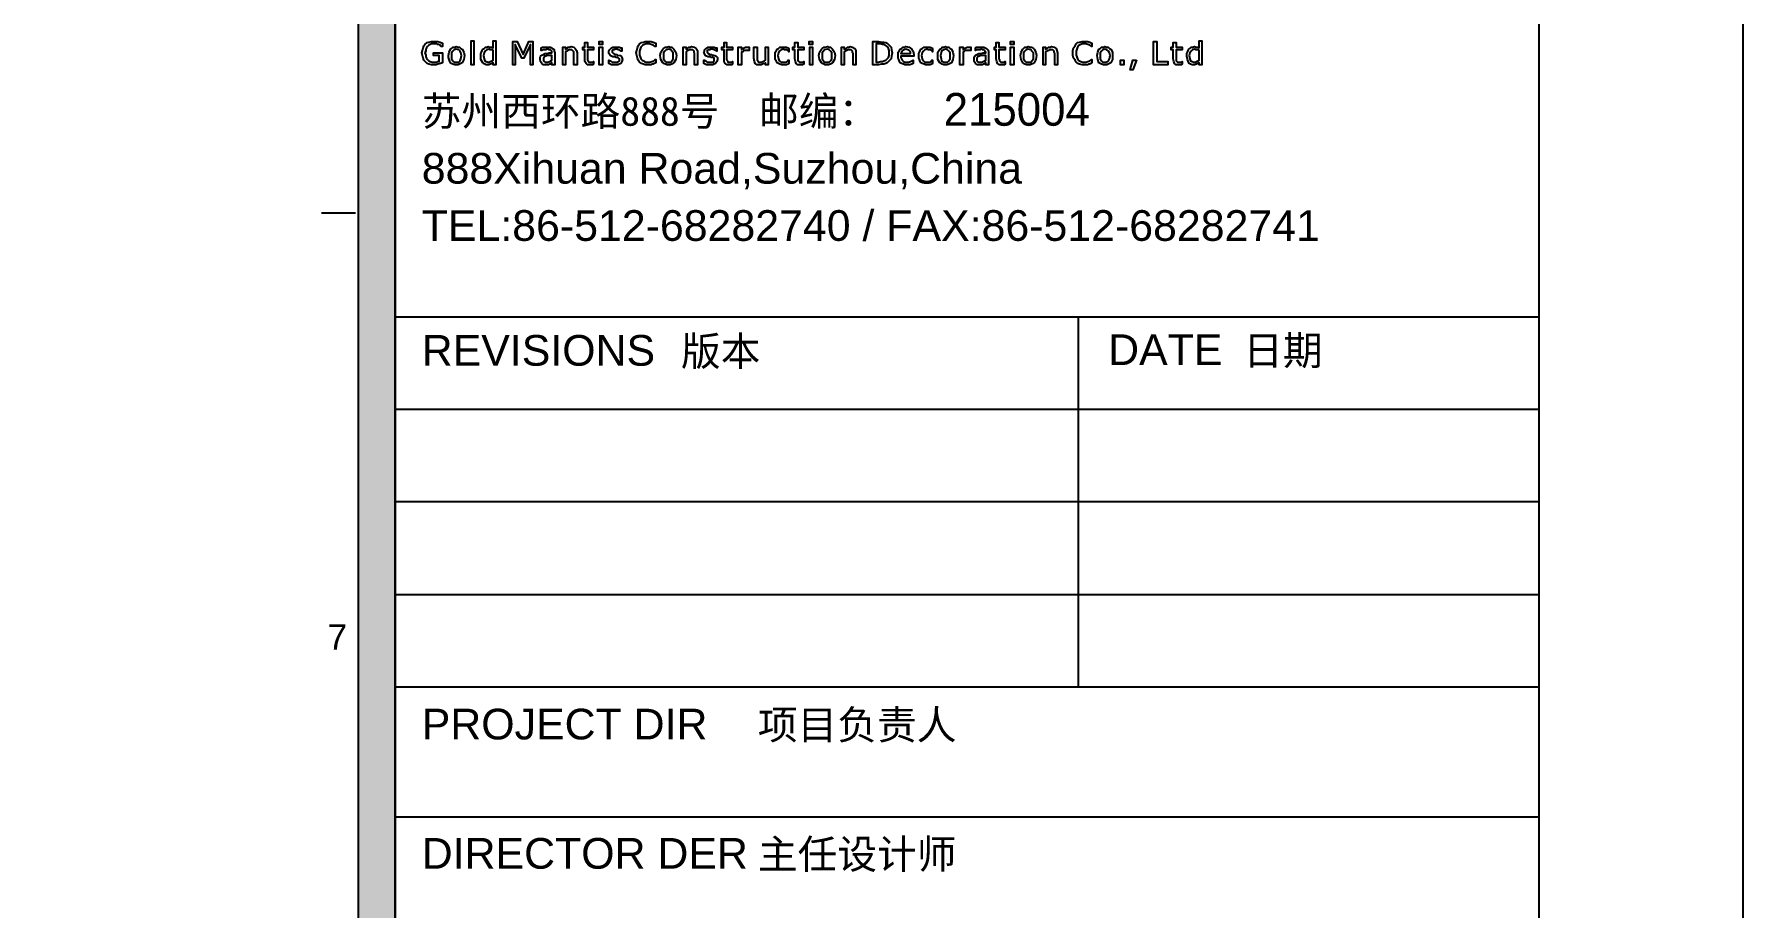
# Model space of a CAD drawing. Extents: x 989821 to 1049221, y -66907 to -24907.
# Drawn here: x 1039217 to 1049221, y -56605 to -51490 of the extents above; entities that cross this region are included whole.
import ezdxf

# ---------------------------------------------------------------- set-up
doc = ezdxf.new("R2010")
doc.units = 0
doc.header["$LTSCALE"] = 1000
doc.header["$MEASUREMENT"] = 0
doc.layers.get('0').update_dxf_attribs({"linetype": 'CONTINUOUS'})
doc.styles.add('WMF-Arial0', font='arial.ttf')
doc.styles.add('WMF-AvantGarde Bk BT0', font='')
doc.styles.add('WMF-宋体0', font='')
doc.styles.add('WMF-黑体0', font='simhei.ttf')
doc.styles.get('WMF-AvantGarde Bk BT0').set_extended_font_data('AvantGarde Bk BT')
doc.styles.get('WMF-宋体0').set_extended_font_data('SimSun', bold=True)

msp = doc.modelspace()

# ---------------------------------------------------------------- hatches: boundary and pattern name
at = {"ltscale": 70}
msp.add_hatch(color=4, dxfattribs=at).paths.add_polyline_path([(1041330, -66907), (1041330, -26382), (1041113, -26382), (1041113, -66907)])

# ---------------------------------------------------------------- linework, layer by layer
at = {"color": 4}
msp.add_lwpolyline([(989821, -24907), (1049221, -24907), (1049221, -66907), (989821, -66907)], close=True, dxfattribs=at)
for points in [[(1041330, -66907), (1041330, -26382), (1041113, -26382), (1041113, -66907), (1041330, -66907)], [(1041330, -65463), (1048028, -65463), (1048028, -26382), (1041330, -26382), (1041330, -65463), (1041330, -65463)], [(1041608, -51657), (1041596, -51661), (1041581, -51665), (1041570, -51669), (1041558, -51669), (1041543, -51669), (1041528, -51665), (1041517, -51661), (1041509, -51654), (1041498, -51642), (1041494, -51631), (1041490, -51615), (1041486, -51600), (1041490, -51585), (1041494, -51570), (1041498, -51558), (1041505, -51551), (1041517, -51539), (1041528, -51536), (1041543, -51532), (1041558, -51532), (1041570, -51532), (1041581, -51532), (1041593, -51536), (1041608, -51543), (1041608, -51562), (1041604, -51562), (1041600, -51562), (1041596, -51558), (1041593, -51555), (1041585, -51551), (1041581, -51551), (1041574, -51547), (1041566, -51547), (1041555, -51547), (1041543, -51547), (1041536, -51551), (1041528, -51555), (1041520, -51562), (1041513, -51570), (1041509, -51577), (1041509, -51589), (1041505, -51600), (1041509, -51612), (1041509, -51623), (1041513, -51631), (1041520, -51638), (1041528, -51646), (1041536, -51650), (1041547, -51654), (1041558, -51654), (1041566, -51654), (1041574, -51654), (1041581, -51650), (1041589, -51650), (1041589, -51615), (1041555, -51615), (1041555, -51600), (1041608, -51600), (1041608, -51657), (1041608, -51657)], [(1041737, -51615), (1041733, -51638), (1041722, -51657), (1041714, -51661), (1041707, -51665), (1041699, -51669), (1041688, -51669), (1041680, -51669), (1041669, -51665), (1041661, -51661), (1041654, -51657), (1041650, -51650), (1041646, -51638), (1041642, -51627), (1041642, -51615), (1041646, -51596), (1041654, -51577), (1041661, -51574), (1041669, -51566), (1041680, -51566), (1041688, -51562), (1041699, -51566), (1041707, -51566), (1041714, -51574), (1041722, -51577), (1041733, -51596), (1041737, -51615), (1041737, -51615)], [(1041718, -51615), (1041714, -51600), (1041711, -51589), (1041703, -51581), (1041688, -51577), (1041676, -51581), (1041669, -51589), (1041661, -51600), (1041661, -51615), (1041661, -51635), (1041669, -51646), (1041676, -51654), (1041688, -51654), (1041703, -51654), (1041711, -51646), (1041714, -51635), (1041718, -51615), (1041718, -51615)], [(1041791, -51669), (1041775, -51669), (1041775, -51528), (1041791, -51528), (1041791, -51669), (1041791, -51669)], [(1041920, -51669), (1041905, -51669), (1041905, -51657), (1041897, -51661), (1041889, -51665), (1041878, -51669), (1041870, -51669), (1041863, -51669), (1041855, -51665), (1041848, -51661), (1041844, -51657), (1041832, -51638), (1041832, -51619), (1041832, -51604), (1041836, -51596), (1041840, -51585), (1041844, -51577), (1041851, -51574), (1041859, -51566), (1041867, -51566), (1041874, -51562), (1041882, -51566), (1041889, -51566), (1041897, -51566), (1041905, -51570), (1041905, -51528), (1041920, -51528), (1041920, -51669), (1041920, -51669)], [(1041905, -51642), (1041905, -51585), (1041897, -51581), (1041889, -51581), (1041886, -51581), (1041878, -51577), (1041867, -51581), (1041855, -51589), (1041851, -51600), (1041848, -51615), (1041851, -51635), (1041855, -51646), (1041863, -51650), (1041874, -51654), (1041882, -51654), (1041889, -51650), (1041897, -51646), (1041905, -51642), (1041905, -51642)], [(1042137, -51669), (1042122, -51669), (1042122, -51551), (1042084, -51631), (1042072, -51631), (1042034, -51551), (1042034, -51669), (1042019, -51669), (1042019, -51532), (1042045, -51532), (1042080, -51608), (1042114, -51532), (1042137, -51532), (1042137, -51669), (1042137, -51669)], [(1042266, -51669), (1042247, -51669), (1042247, -51657), (1042243, -51657), (1042243, -51661), (1042240, -51665), (1042236, -51665), (1042228, -51669), (1042224, -51669), (1042217, -51669), (1042213, -51669), (1042198, -51669), (1042190, -51661), (1042182, -51650), (1042179, -51638), (1042179, -51627), (1042182, -51619), (1042190, -51612), (1042198, -51608), (1042209, -51604), (1042221, -51604), (1042232, -51600), (1042247, -51600), (1042247, -51596), (1042247, -51593), (1042247, -51589), (1042243, -51585), (1042240, -51581), (1042236, -51581), (1042232, -51581), (1042224, -51577), (1042221, -51577), (1042213, -51581), (1042205, -51581), (1042198, -51581), (1042190, -51585), (1042186, -51585), (1042186, -51570), (1042194, -51566), (1042202, -51566), (1042213, -51566), (1042221, -51566), (1042232, -51566), (1042240, -51566), (1042247, -51570), (1042251, -51574), (1042259, -51577), (1042262, -51581), (1042262, -51589), (1042266, -51600), (1042266, -51669), (1042266, -51669)], [(1042247, -51642), (1042247, -51615), (1042240, -51615), (1042228, -51615), (1042221, -51615), (1042213, -51619), (1042205, -51619), (1042202, -51623), (1042198, -51631), (1042198, -51638), (1042198, -51646), (1042202, -51650), (1042209, -51654), (1042217, -51654), (1042224, -51654), (1042236, -51650), (1042240, -51646), (1042247, -51642), (1042247, -51642)], [(1042396, -51669), (1042377, -51669), (1042377, -51612), (1042377, -51604), (1042377, -51596), (1042377, -51593), (1042373, -51589), (1042369, -51585), (1042365, -51581), (1042361, -51581), (1042358, -51581), (1042350, -51581), (1042342, -51585), (1042335, -51589), (1042327, -51593), (1042327, -51669), (1042312, -51669), (1042312, -51566), (1042327, -51566), (1042327, -51577), (1042335, -51574), (1042342, -51566), (1042350, -51566), (1042361, -51562), (1042377, -51566), (1042384, -51574), (1042392, -51585), (1042396, -51600), (1042396, -51669), (1042396, -51669)], [(1042491, -51665), (1042487, -51669), (1042483, -51669), (1042476, -51669), (1042472, -51669), (1042456, -51669), (1042449, -51661), (1042441, -51650), (1042441, -51635), (1042441, -51581), (1042430, -51581), (1042430, -51566), (1042441, -51566), (1042441, -51539), (1042456, -51539), (1042456, -51566), (1042491, -51566), (1042491, -51581), (1042456, -51581), (1042456, -51627), (1042456, -51635), (1042456, -51638), (1042456, -51642), (1042460, -51646), (1042460, -51650), (1042464, -51654), (1042468, -51654), (1042476, -51654), (1042479, -51654), (1042483, -51654), (1042487, -51654), (1042491, -51650), (1042491, -51650), (1042491, -51665), (1042491, -51665)], [(1042544, -51551), (1042525, -51551), (1042525, -51532), (1042544, -51532), (1042544, -51551), (1042544, -51551)], [(1042544, -51669), (1042525, -51669), (1042525, -51566), (1042544, -51566), (1042544, -51669), (1042544, -51669)], [(1042662, -51638), (1042658, -51650), (1042651, -51661), (1042635, -51669), (1042616, -51669), (1042609, -51669), (1042597, -51669), (1042590, -51665), (1042582, -51661), (1042582, -51642), (1042582, -51642), (1042590, -51646), (1042601, -51654), (1042609, -51654), (1042620, -51654), (1042628, -51654), (1042635, -51654), (1042643, -51646), (1042643, -51642), (1042643, -51635), (1042639, -51631), (1042635, -51627), (1042628, -51627), (1042624, -51627), (1042616, -51623), (1042613, -51623), (1042605, -51623), (1042597, -51619), (1042590, -51612), (1042582, -51604), (1042582, -51596), (1042582, -51589), (1042586, -51581), (1042590, -51577), (1042593, -51574), (1042597, -51570), (1042605, -51566), (1042613, -51566), (1042624, -51566), (1042632, -51566), (1042643, -51566), (1042651, -51570), (1042658, -51570), (1042658, -51589), (1042654, -51589), (1042647, -51585), (1042639, -51581), (1042632, -51577), (1042620, -51577), (1042613, -51581), (1042605, -51581), (1042601, -51585), (1042601, -51593), (1042601, -51596), (1042605, -51600), (1042609, -51604), (1042616, -51608), (1042620, -51608), (1042628, -51608), (1042632, -51612), (1042635, -51612), (1042647, -51615), (1042654, -51619), (1042658, -51627), (1042662, -51638), (1042662, -51638)], [(1042856, -51657), (1042848, -51661), (1042845, -51661), (1042841, -51665), (1042833, -51665), (1042829, -51669), (1042822, -51669), (1042818, -51669), (1042810, -51669), (1042795, -51669), (1042784, -51665), (1042772, -51661), (1042761, -51654), (1042753, -51642), (1042750, -51631), (1042746, -51615), (1042742, -51600), (1042746, -51585), (1042750, -51570), (1042753, -51558), (1042761, -51547), (1042772, -51539), (1042784, -51536), (1042795, -51532), (1042810, -51532), (1042818, -51532), (1042829, -51532), (1042841, -51536), (1042856, -51543), (1042856, -51562), (1042852, -51562), (1042841, -51555), (1042829, -51551), (1042818, -51547), (1042807, -51547), (1042799, -51547), (1042791, -51551), (1042780, -51555), (1042776, -51558), (1042769, -51566), (1042765, -51577), (1042761, -51589), (1042761, -51600), (1042761, -51612), (1042765, -51623), (1042769, -51635), (1042776, -51642), (1042784, -51646), (1042791, -51650), (1042799, -51654), (1042807, -51654), (1042822, -51654), (1042833, -51650), (1042845, -51646), (1042852, -51638), (1042856, -51638), (1042856, -51657), (1042856, -51657)], [(1042978, -51615), (1042974, -51638), (1042963, -51657), (1042959, -51661), (1042951, -51665), (1042940, -51669), (1042932, -51669), (1042921, -51669), (1042913, -51665), (1042902, -51661), (1042898, -51657), (1042886, -51638), (1042883, -51615), (1042886, -51596), (1042898, -51577), (1042902, -51574), (1042913, -51566), (1042921, -51566), (1042932, -51562), (1042940, -51566), (1042951, -51566), (1042959, -51574), (1042963, -51577), (1042974, -51596), (1042978, -51615), (1042978, -51615)], [(1042959, -51615), (1042959, -51600), (1042951, -51589), (1042944, -51581), (1042932, -51577), (1042917, -51581), (1042909, -51589), (1042902, -51600), (1042902, -51615), (1042902, -51635), (1042909, -51646), (1042917, -51654), (1042932, -51654), (1042944, -51654), (1042951, -51646), (1042959, -51635), (1042959, -51615), (1042959, -51615)], [(1043100, -51669), (1043084, -51669), (1043084, -51612), (1043084, -51604), (1043081, -51596), (1043081, -51593), (1043081, -51589), (1043077, -51585), (1043073, -51581), (1043069, -51581), (1043062, -51581), (1043054, -51581), (1043046, -51585), (1043039, -51589), (1043035, -51593), (1043035, -51669), (1043016, -51669), (1043016, -51566), (1043035, -51566), (1043035, -51577), (1043043, -51574), (1043050, -51566), (1043058, -51566), (1043065, -51562), (1043081, -51566), (1043092, -51574), (1043100, -51585), (1043100, -51600), (1043100, -51669), (1043100, -51669)], [(1043218, -51638), (1043214, -51650), (1043206, -51661), (1043191, -51669), (1043176, -51669), (1043164, -51669), (1043153, -51669), (1043145, -51665), (1043138, -51661), (1043138, -51642), (1043141, -51642), (1043149, -51646), (1043157, -51654), (1043168, -51654), (1043176, -51654), (1043187, -51654), (1043195, -51654), (1043199, -51646), (1043199, -51642), (1043199, -51635), (1043199, -51631), (1043191, -51627), (1043183, -51627), (1043180, -51627), (1043176, -51623), (1043168, -51623), (1043164, -51623), (1043153, -51619), (1043145, -51612), (1043141, -51604), (1043138, -51596), (1043141, -51589), (1043141, -51581), (1043145, -51577), (1043149, -51574), (1043157, -51570), (1043164, -51566), (1043172, -51566), (1043180, -51566), (1043191, -51566), (1043199, -51566), (1043206, -51570), (1043214, -51570), (1043214, -51589), (1043214, -51589), (1043206, -51585), (1043199, -51581), (1043187, -51577), (1043180, -51577), (1043172, -51581), (1043164, -51581), (1043157, -51585), (1043157, -51593), (1043157, -51596), (1043160, -51600), (1043164, -51604), (1043172, -51608), (1043180, -51608), (1043183, -51608), (1043187, -51612), (1043195, -51612), (1043202, -51615), (1043210, -51619), (1043218, -51627), (1043218, -51638), (1043218, -51638)], [(1043305, -51665), (1043301, -51669), (1043297, -51669), (1043290, -51669), (1043286, -51669), (1043275, -51669), (1043263, -51661), (1043256, -51650), (1043256, -51635), (1043256, -51581), (1043244, -51581), (1043244, -51566), (1043256, -51566), (1043256, -51539), (1043271, -51539), (1043271, -51566), (1043305, -51566), (1043305, -51581), (1043271, -51581), (1043271, -51627), (1043271, -51635), (1043271, -51638), (1043275, -51642), (1043275, -51646), (1043278, -51650), (1043278, -51654), (1043286, -51654), (1043290, -51654), (1043294, -51654), (1043301, -51654), (1043305, -51654), (1043305, -51650), (1043305, -51650), (1043305, -51665), (1043305, -51665)], [(1043404, -51585), (1043404, -51585), (1043400, -51585), (1043396, -51585), (1043393, -51585), (1043385, -51585), (1043377, -51585), (1043370, -51585), (1043366, -51593), (1043358, -51596), (1043358, -51669), (1043339, -51669), (1043339, -51566), (1043358, -51566), (1043358, -51581), (1043366, -51574), (1043374, -51570), (1043381, -51566), (1043393, -51566), (1043396, -51566), (1043396, -51566), (1043400, -51566), (1043404, -51566), (1043404, -51585), (1043404, -51585)], [(1043514, -51669), (1043499, -51669), (1043499, -51657), (1043492, -51661), (1043480, -51665), (1043473, -51669), (1043465, -51669), (1043450, -51669), (1043438, -51661), (1043434, -51650), (1043431, -51631), (1043431, -51566), (1043450, -51566), (1043450, -51623), (1043450, -51631), (1043450, -51638), (1043450, -51642), (1043454, -51646), (1043454, -51650), (1043457, -51654), (1043465, -51654), (1043469, -51654), (1043476, -51654), (1043484, -51650), (1043492, -51646), (1043499, -51642), (1043499, -51566), (1043514, -51566), (1043514, -51669), (1043514, -51669)], [(1043636, -51661), (1043629, -51665), (1043621, -51669), (1043613, -51669), (1043602, -51669), (1043594, -51669), (1043583, -51665), (1043575, -51661), (1043568, -51657), (1043564, -51650), (1043556, -51638), (1043556, -51631), (1043556, -51615), (1043556, -51604), (1043556, -51596), (1043564, -51585), (1043568, -51577), (1043575, -51574), (1043583, -51566), (1043594, -51566), (1043602, -51566), (1043613, -51566), (1043621, -51566), (1043629, -51570), (1043636, -51574), (1043636, -51593), (1043636, -51593), (1043629, -51585), (1043621, -51581), (1043610, -51581), (1043602, -51577), (1043591, -51581), (1043579, -51589), (1043575, -51600), (1043571, -51615), (1043575, -51635), (1043579, -51646), (1043591, -51654), (1043602, -51654), (1043610, -51654), (1043613, -51654), (1043617, -51654), (1043625, -51650), (1043625, -51650), (1043629, -51646), (1043632, -51642), (1043636, -51642), (1043636, -51642), (1043636, -51661), (1043636, -51661)], [(1043724, -51665), (1043716, -51669), (1043712, -51669), (1043708, -51669), (1043701, -51669), (1043689, -51669), (1043678, -51661), (1043674, -51650), (1043670, -51635), (1043670, -51581), (1043659, -51581), (1043659, -51566), (1043670, -51566), (1043670, -51539), (1043689, -51539), (1043689, -51566), (1043724, -51566), (1043724, -51581), (1043689, -51581), (1043689, -51627), (1043689, -51635), (1043689, -51638), (1043689, -51642), (1043689, -51646), (1043693, -51650), (1043697, -51654), (1043701, -51654), (1043708, -51654), (1043712, -51654), (1043716, -51654), (1043720, -51654), (1043724, -51650), (1043724, -51650), (1043724, -51665), (1043724, -51665)], [(1043773, -51551), (1043754, -51551), (1043754, -51532), (1043773, -51532), (1043773, -51551), (1043773, -51551)], [(1043773, -51669), (1043758, -51669), (1043758, -51566), (1043773, -51566), (1043773, -51669), (1043773, -51669)], [(1043906, -51615), (1043903, -51638), (1043891, -51657), (1043887, -51661), (1043880, -51665), (1043868, -51669), (1043861, -51669), (1043849, -51669), (1043842, -51665), (1043830, -51661), (1043826, -51657), (1043815, -51638), (1043811, -51615), (1043815, -51596), (1043826, -51577), (1043830, -51574), (1043842, -51566), (1043849, -51566), (1043861, -51562), (1043868, -51566), (1043880, -51566), (1043887, -51574), (1043891, -51577), (1043903, -51596), (1043906, -51615), (1043906, -51615)], [(1043887, -51615), (1043887, -51600), (1043880, -51589), (1043872, -51581), (1043861, -51577), (1043845, -51581), (1043838, -51589), (1043830, -51600), (1043830, -51615), (1043830, -51635), (1043838, -51646), (1043845, -51654), (1043861, -51654), (1043872, -51654), (1043880, -51646), (1043887, -51635), (1043887, -51615), (1043887, -51615)], [(1044028, -51669), (1044013, -51669), (1044013, -51612), (1044013, -51604), (1044009, -51596), (1044009, -51593), (1044009, -51589), (1044005, -51585), (1044001, -51581), (1043998, -51581), (1043990, -51581), (1043982, -51581), (1043975, -51585), (1043967, -51589), (1043960, -51593), (1043960, -51669), (1043944, -51669), (1043944, -51566), (1043960, -51566), (1043960, -51577), (1043971, -51574), (1043979, -51566), (1043986, -51566), (1043994, -51562), (1044009, -51566), (1044021, -51574), (1044028, -51585), (1044028, -51600), (1044028, -51669), (1044028, -51669)], [(1044241, -51600), (1044237, -51619), (1044234, -51635), (1044222, -51646), (1044211, -51657), (1044203, -51661), (1044192, -51665), (1044177, -51665), (1044161, -51669), (1044127, -51669), (1044127, -51532), (1044161, -51532), (1044180, -51536), (1044192, -51536), (1044203, -51539), (1044211, -51543), (1044222, -51555), (1044234, -51566), (1044237, -51581), (1044241, -51600), (1044241, -51600)], [(1044222, -51600), (1044222, -51585), (1044218, -51574), (1044211, -51562), (1044199, -51555), (1044192, -51551), (1044184, -51551), (1044173, -51547), (1044161, -51547), (1044146, -51547), (1044146, -51654), (1044161, -51654), (1044173, -51650), (1044184, -51650), (1044192, -51646), (1044203, -51642), (1044211, -51635), (1044218, -51627), (1044222, -51615), (1044222, -51600), (1044222, -51600)], [(1044367, -51619), (1044291, -51619), (1044291, -51627), (1044295, -51635), (1044298, -51642), (1044302, -51646), (1044306, -51650), (1044314, -51654), (1044321, -51654), (1044329, -51654), (1044336, -51654), (1044348, -51650), (1044355, -51646), (1044363, -51642), (1044363, -51642), (1044363, -51661), (1044355, -51665), (1044344, -51669), (1044336, -51669), (1044329, -51669), (1044314, -51669), (1044306, -51665), (1044295, -51661), (1044287, -51657), (1044283, -51650), (1044279, -51638), (1044275, -51631), (1044275, -51619), (1044275, -51604), (1044275, -51596), (1044283, -51585), (1044287, -51577), (1044295, -51574), (1044302, -51566), (1044314, -51566), (1044321, -51562), (1044340, -51566), (1044355, -51577), (1044363, -51589), (1044367, -51608), (1044367, -51619), (1044367, -51619)], [(1044348, -51604), (1044348, -51593), (1044340, -51585), (1044333, -51581), (1044321, -51577), (1044310, -51581), (1044302, -51585), (1044295, -51596), (1044291, -51604), (1044348, -51604), (1044348, -51604)], [(1044477, -51661), (1044470, -51665), (1044462, -51669), (1044454, -51669), (1044447, -51669), (1044435, -51669), (1044428, -51665), (1044416, -51661), (1044409, -51657), (1044405, -51650), (1044401, -51638), (1044397, -51631), (1044397, -51615), (1044397, -51604), (1044401, -51596), (1044405, -51585), (1044409, -51577), (1044416, -51574), (1044428, -51566), (1044435, -51566), (1044447, -51566), (1044454, -51566), (1044462, -51566), (1044470, -51570), (1044477, -51574), (1044477, -51593), (1044477, -51593), (1044470, -51585), (1044462, -51581), (1044454, -51581), (1044447, -51577), (1044432, -51581), (1044424, -51589), (1044416, -51600), (1044412, -51615), (1044416, -51635), (1044424, -51646), (1044432, -51654), (1044447, -51654), (1044451, -51654), (1044454, -51654), (1044462, -51654), (1044466, -51650), (1044470, -51650), (1044473, -51646), (1044473, -51642), (1044477, -51642), (1044477, -51642), (1044477, -51661), (1044477, -51661)], [(1044599, -51615), (1044595, -51638), (1044588, -51657), (1044580, -51661), (1044572, -51665), (1044561, -51669), (1044553, -51669), (1044542, -51669), (1044534, -51665), (1044527, -51661), (1044519, -51657), (1044508, -51638), (1044508, -51615), (1044508, -51596), (1044519, -51577), (1044527, -51574), (1044534, -51566), (1044542, -51566), (1044553, -51562), (1044561, -51566), (1044572, -51566), (1044580, -51574), (1044588, -51577), (1044595, -51596), (1044599, -51615), (1044599, -51615)], [(1044580, -51615), (1044580, -51600), (1044572, -51589), (1044565, -51581), (1044553, -51577), (1044542, -51581), (1044530, -51589), (1044527, -51600), (1044523, -51615), (1044527, -51635), (1044530, -51646), (1044542, -51654), (1044553, -51654), (1044565, -51654), (1044572, -51646), (1044580, -51635), (1044580, -51615), (1044580, -51615)], [(1044702, -51585), (1044698, -51585), (1044694, -51585), (1044694, -51585), (1044686, -51585), (1044683, -51585), (1044675, -51585), (1044667, -51585), (1044660, -51593), (1044656, -51596), (1044656, -51669), (1044637, -51669), (1044637, -51566), (1044656, -51566), (1044656, -51581), (1044664, -51574), (1044671, -51570), (1044679, -51566), (1044686, -51566), (1044690, -51566), (1044694, -51566), (1044698, -51566), (1044702, -51566), (1044702, -51585), (1044702, -51585)], [(1044804, -51669), (1044789, -51669), (1044789, -51657), (1044785, -51657), (1044782, -51661), (1044778, -51665), (1044774, -51665), (1044770, -51669), (1044763, -51669), (1044759, -51669), (1044751, -51669), (1044740, -51669), (1044728, -51661), (1044721, -51650), (1044721, -51638), (1044721, -51627), (1044725, -51619), (1044728, -51612), (1044736, -51608), (1044747, -51604), (1044759, -51604), (1044774, -51600), (1044789, -51600), (1044789, -51596), (1044785, -51593), (1044785, -51589), (1044782, -51585), (1044778, -51581), (1044774, -51581), (1044770, -51581), (1044766, -51577), (1044759, -51577), (1044755, -51581), (1044747, -51581), (1044736, -51581), (1044728, -51585), (1044728, -51585), (1044728, -51570), (1044732, -51566), (1044744, -51566), (1044751, -51566), (1044759, -51566), (1044770, -51566), (1044778, -51566), (1044785, -51570), (1044793, -51574), (1044797, -51577), (1044801, -51581), (1044804, -51589), (1044804, -51600), (1044804, -51669), (1044804, -51669)], [(1044789, -51642), (1044789, -51615), (1044778, -51615), (1044770, -51615), (1044759, -51615), (1044751, -51619), (1044747, -51619), (1044740, -51623), (1044736, -51631), (1044736, -51638), (1044736, -51646), (1044740, -51650), (1044747, -51654), (1044759, -51654), (1044766, -51654), (1044774, -51650), (1044782, -51646), (1044789, -51642), (1044789, -51642)], [(1044903, -51665), (1044896, -51669), (1044892, -51669), (1044888, -51669), (1044881, -51669), (1044869, -51669), (1044858, -51661), (1044854, -51650), (1044850, -51635), (1044850, -51581), (1044839, -51581), (1044839, -51566), (1044850, -51566), (1044850, -51539), (1044865, -51539), (1044865, -51566), (1044903, -51566), (1044903, -51581), (1044865, -51581), (1044865, -51627), (1044865, -51635), (1044869, -51638), (1044869, -51642), (1044869, -51646), (1044873, -51650), (1044877, -51654), (1044881, -51654), (1044884, -51654), (1044892, -51654), (1044896, -51654), (1044900, -51654), (1044900, -51650), (1044903, -51650), (1044903, -51665), (1044903, -51665)], [(1044953, -51551), (1044934, -51551), (1044934, -51532), (1044953, -51532), (1044953, -51551), (1044953, -51551)], [(1044953, -51669), (1044934, -51669), (1044934, -51566), (1044953, -51566), (1044953, -51669), (1044953, -51669)], [(1045086, -51615), (1045082, -51638), (1045071, -51657), (1045067, -51661), (1045056, -51665), (1045048, -51669), (1045037, -51669), (1045029, -51669), (1045018, -51665), (1045010, -51661), (1045006, -51657), (1044995, -51638), (1044991, -51615), (1044995, -51596), (1045006, -51577), (1045010, -51574), (1045018, -51566), (1045029, -51566), (1045037, -51562), (1045048, -51566), (1045056, -51566), (1045067, -51574), (1045071, -51577), (1045082, -51596), (1045086, -51615), (1045086, -51615)], [(1045067, -51615), (1045067, -51600), (1045059, -51589), (1045052, -51581), (1045037, -51577), (1045025, -51581), (1045018, -51589), (1045010, -51600), (1045010, -51615), (1045010, -51635), (1045018, -51646), (1045025, -51654), (1045037, -51654), (1045052, -51654), (1045059, -51646), (1045067, -51635), (1045067, -51615), (1045067, -51615)], [(1045208, -51669), (1045193, -51669), (1045193, -51612), (1045193, -51604), (1045189, -51596), (1045189, -51593), (1045189, -51589), (1045185, -51585), (1045181, -51581), (1045177, -51581), (1045170, -51581), (1045162, -51581), (1045155, -51585), (1045147, -51589), (1045139, -51593), (1045139, -51669), (1045124, -51669), (1045124, -51566), (1045139, -51566), (1045139, -51577), (1045147, -51574), (1045158, -51566), (1045166, -51566), (1045174, -51562), (1045189, -51566), (1045200, -51574), (1045204, -51585), (1045208, -51600), (1045208, -51669), (1045208, -51669)], [(1045409, -51657), (1045406, -51661), (1045402, -51661), (1045398, -51665), (1045390, -51665), (1045387, -51669), (1045379, -51669), (1045371, -51669), (1045364, -51669), (1045352, -51669), (1045337, -51665), (1045326, -51661), (1045318, -51654), (1045311, -51642), (1045303, -51631), (1045299, -51615), (1045299, -51600), (1045299, -51585), (1045303, -51570), (1045311, -51558), (1045318, -51547), (1045326, -51539), (1045337, -51536), (1045352, -51532), (1045364, -51532), (1045375, -51532), (1045387, -51532), (1045398, -51536), (1045409, -51543), (1045409, -51562), (1045409, -51562), (1045398, -51555), (1045387, -51551), (1045375, -51547), (1045364, -51547), (1045352, -51547), (1045345, -51551), (1045337, -51555), (1045330, -51558), (1045326, -51566), (1045322, -51577), (1045318, -51589), (1045318, -51600), (1045318, -51612), (1045322, -51623), (1045326, -51635), (1045330, -51642), (1045337, -51646), (1045345, -51650), (1045356, -51654), (1045364, -51654), (1045375, -51654), (1045387, -51650), (1045398, -51646), (1045409, -51638), (1045409, -51638), (1045409, -51657), (1045409, -51657)], [(1045531, -51615), (1045531, -51638), (1045520, -51657), (1045512, -51661), (1045505, -51665), (1045497, -51669), (1045486, -51669), (1045478, -51669), (1045467, -51665), (1045459, -51661), (1045451, -51657), (1045444, -51638), (1045440, -51615), (1045444, -51596), (1045451, -51577), (1045459, -51574), (1045467, -51566), (1045478, -51566), (1045486, -51562), (1045497, -51566), (1045505, -51566), (1045512, -51574), (1045520, -51577), (1045531, -51596), (1045531, -51615), (1045531, -51615)], [(1045516, -51615), (1045512, -51600), (1045508, -51589), (1045497, -51581), (1045486, -51577), (1045474, -51581), (1045467, -51589), (1045459, -51600), (1045459, -51615), (1045459, -51635), (1045467, -51646), (1045474, -51654), (1045486, -51654), (1045497, -51654), (1045508, -51646), (1045512, -51635), (1045516, -51615), (1045516, -51615)], [(1045855, -51669), (1045771, -51669), (1045771, -51532), (1045790, -51532), (1045790, -51650), (1045855, -51650), (1045855, -51669), (1045855, -51669)], [(1045938, -51665), (1045935, -51669), (1045927, -51669), (1045923, -51669), (1045919, -51669), (1045904, -51669), (1045893, -51661), (1045889, -51650), (1045885, -51635), (1045885, -51581), (1045874, -51581), (1045874, -51566), (1045885, -51566), (1045885, -51539), (1045904, -51539), (1045904, -51566), (1045938, -51566), (1045938, -51581), (1045904, -51581), (1045904, -51627), (1045904, -51635), (1045904, -51638), (1045904, -51642), (1045904, -51646), (1045908, -51650), (1045912, -51654), (1045916, -51654), (1045923, -51654), (1045927, -51654), (1045931, -51654), (1045935, -51654), (1045938, -51650), (1045938, -51650), (1045938, -51665), (1045938, -51665)], [(1046053, -51669), (1046037, -51669), (1046037, -51657), (1046030, -51661), (1046022, -51665), (1046011, -51669), (1046003, -51669), (1045996, -51669), (1045988, -51665), (1045980, -51661), (1045977, -51657), (1045969, -51638), (1045965, -51619), (1045965, -51604), (1045969, -51596), (1045973, -51585), (1045977, -51577), (1045984, -51574), (1045992, -51566), (1045999, -51566), (1046011, -51562), (1046018, -51566), (1046022, -51566), (1046030, -51566), (1046037, -51570), (1046037, -51528), (1046053, -51528), (1046053, -51669), (1046053, -51669)], [(1046037, -51642), (1046037, -51585), (1046030, -51581), (1046022, -51581), (1046018, -51581), (1046011, -51577), (1045999, -51581), (1045992, -51589), (1045984, -51600), (1045980, -51615), (1045984, -51635), (1045988, -51646), (1045996, -51650), (1046007, -51654), (1046015, -51654), (1046022, -51650), (1046030, -51646), (1046037, -51642), (1046037, -51642)], [(1045596, -51669), (1045577, -51669), (1045577, -51642), (1045596, -51642), (1045596, -51669), (1045596, -51669)], [(1045672, -51642), (1045649, -51699), (1045634, -51699), (1045649, -51642), (1045672, -51642), (1045672, -51642)], [(1040900, -52536), (1041098, -52536)], [(1041330, -53145), (1048028, -53145)], [(1045330, -53145), (1045330, -55307)], [(1041330, -53686), (1048028, -53686)], [(1041330, -54226), (1048028, -54226)], [(1041330, -54770), (1048028, -54770)], [(1041330, -55311), (1048028, -55311)], [(1041330, -56072), (1048028, -56072)]]:
    msp.add_lwpolyline(points, dxfattribs=at)

# ---------------------------------------------------------------- texts
for s, height, style, p in [('苏州西环路888号  邮编：', 170.48, 'WMF-宋体0', (1041486, -52026)), ('215004  ', 191.8, 'WMF-AvantGarde Bk BT0', (1044542, -52026)), ('888Xihuan Road,Suzhou,China', 179.62, 'WMF-Arial0', (1041486, -52365)), ('TEL:86-512-68282740 / FAX:86-512-68282741', 179.62, 'WMF-Arial0', (1041486, -52700)), ('REVISIONS  ', 179.62, 'WMF-Arial0', (1041486, -53431)), ('版本', 170.5, 'WMF-黑体0', (1043004, -53431)), ('DATE  ', 179.6, 'WMF-Arial0', (1045505, -53427)), ('日期', 170.5, 'WMF-黑体0', (1046296, -53427)), ('7', 149, 'WMF-Arial0', (1040934, -55094)), ('项目负责人', 170.5, 'WMF-黑体0', (1043454, -55619)), ('PROJECT DIR  ', 179.62, 'WMF-Arial0', (1041486, -55619)), ('DIRECTOR DER  ', 179.62, 'WMF-Arial0', (1041486, -56376)), ('主任设计师  ', 170.5, 'WMF-黑体0', (1043454, -56376))]:
    msp.add_text(s, height=height, dxfattribs=dict(at, style=style)).set_placement(p)

doc.saveas('drawing.dxf')
